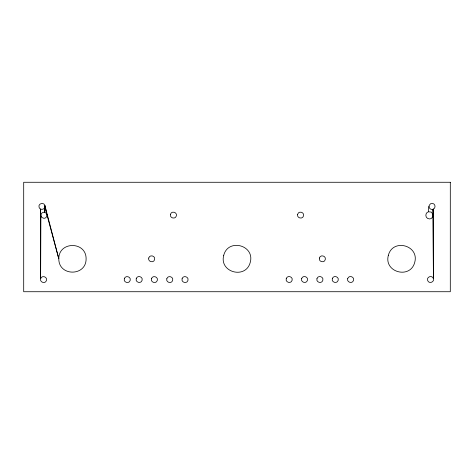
<?xml version="1.0" encoding="UTF-8"?>
<svg xmlns="http://www.w3.org/2000/svg" width="474" height="474" viewBox="0 0 474 474"><rect width="100%" height="100%" fill="white"/><g stroke="black" fill="none" stroke-linecap="round" stroke-linejoin="round"><path stroke-width="0.71" d="M44.923 207.197L44.728 212.346L46.091 213.14L46.873 214.509L58.806 258.816C58.622 276.543 86.286 276.543 86.108 258.816C86.286 241.094 58.622 241.094 58.806 258.816L44.923 205.621C44.058 201.8 37.884 203.453 39.04 207.197C39.911 211.013 46.085 209.36 44.923 205.621L46.873 214.509C47.406 216.363 45.854 218.378 43.922 218.336C39.443 217.975 41.019 211.878 40.462 209.046L40.622 278.783C39.496 282.439 45.617 284.24 46.505 280.365C47.643 276.668 41.505 274.932 40.622 278.783L40.883 215.279C40.853 213.347 42.873 211.807 44.728 212.346L45.03 206.409M433.118 215.279L433.538 209.046C435.849 207.831 435.345 204.039 432.803 203.464C428.235 202.594 428.532 208.975 428.514 211.748C425.462 212.435 424.864 216.991 427.631 218.449C433.378 221.008 434.095 212.968 432.803 209.348L433.538 209.046L433.449 278.712C434.611 282.451 428.437 284.11 427.566 280.288C426.41 276.543 432.584 274.896 433.449 278.712L432.803 209.348C430.949 209.881 428.934 208.335 428.97 206.403M428.514 211.748L431.287 212.115L432.993 214.331M297.636 214.325C296.493 218.07 302.667 219.705 303.532 215.883C304.675 212.139 298.496 210.503 297.636 214.325M124.307 278.783C123.151 282.528 129.319 284.181 130.19 280.365C131.345 276.62 125.177 274.967 124.307 278.783M136.222 278.712C135.066 282.451 141.24 284.11 142.111 280.288C143.267 276.543 137.093 274.89 136.222 278.712M148.735 258.022C147.58 261.761 153.754 263.414 154.625 259.598C155.78 255.853 149.606 254.2 148.735 258.022M151.437 278.783C150.282 282.528 156.45 284.181 157.321 280.365C158.476 276.62 152.308 274.967 151.437 278.783M166.795 278.783C165.639 282.528 171.807 284.181 172.678 280.365C173.834 276.62 167.666 274.967 166.795 278.783M182.081 278.783C180.92 282.528 187.094 284.181 187.965 280.365C189.12 276.62 182.946 274.967 182.081 278.783M223.746 255.255C218.958 272.42 245.822 279.619 250.254 262.359C255.042 245.194 228.178 237.995 223.746 255.255M286.231 278.712C285.075 282.451 291.249 284.11 292.12 280.288C293.276 276.543 287.102 274.89 286.231 278.712M301.588 278.712C300.433 282.451 306.607 284.11 307.478 280.288C308.633 276.543 302.459 274.89 301.588 278.712M319.387 258.022C318.232 261.761 324.406 263.414 325.271 259.598C326.432 255.853 320.258 254.2 319.387 258.022M316.946 278.712C315.791 282.451 321.964 284.11 322.835 280.288C323.991 276.543 317.817 274.89 316.946 278.712M332.304 278.712C331.148 282.451 337.322 284.11 338.193 280.288C339.348 276.543 333.175 274.89 332.304 278.712M347.661 278.712C346.506 282.451 352.68 284.11 353.551 280.288C354.706 276.543 348.532 274.89 347.661 278.712M388.36 255.285C383.596 272.354 410.318 279.518 414.732 262.353C419.496 245.277 392.774 238.12 388.36 255.285M170.474 214.307C169.307 218.046 175.475 219.717 176.358 215.901C177.525 212.162 171.357 210.492 170.474 214.307M450.3 182.271L23.7 182.277L23.7 291.729L450.3 291.723L450.3 182.271"/></g></svg>
